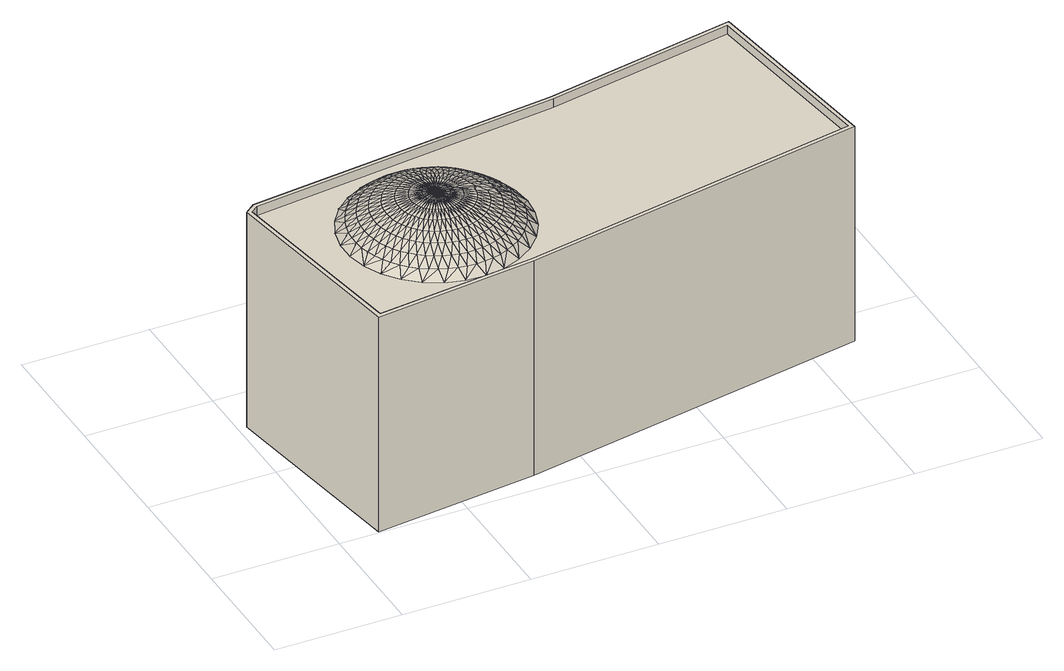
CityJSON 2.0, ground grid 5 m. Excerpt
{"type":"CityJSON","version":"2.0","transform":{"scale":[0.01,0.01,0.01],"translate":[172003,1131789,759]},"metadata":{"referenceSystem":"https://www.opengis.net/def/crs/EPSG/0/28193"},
"CityObjects":{
"building1":{"type":"Building","attributes":{"height":{"value":"6.018","sources":[{"name":"inferred","type":"automatic","notes":"inferred from the number of floors and default height of a single floor"}]},"numberOfFloors":{"value":2,"sources":[{"name":"Amiran Atlas, sheet 12, map 4.3","type":"Secondary cartographic source"}],"paradata":{"author":"Beatrice Vaienti","date":"29-05-2023","comments":"In the atlas the value is \"1-3\", we have chosen a random value between 1 and 3 assigning a higher probability to 1 and 2 floors, respectively p=[0.35,0.35,0.3] for 1, 2, 3 floors","version":0}},"roof":{"type":{"value":"domed","paradata":{"author":"Beatrice Vaienti","date":"29-05-2023","version":0}},"parameters":{"baseFloorThickness":{"value":"0.332"},"railingHeight":{"value":"0.362"},"railingWidth":{"value":"0.176"},"domePercentVertRadius":{"value":"0.405"},"domePercentBaseRadius":{"value":"0.405"}}},"floorHeight":{"value":"3.009","sources":[{"name":"random","type":"automatic","notes":"Random value picked in the default range: [2.8, 3.5]"}]},"updatedGeometry":true,"terrainDifference":{"value":"2.3310233242176475"}},"geometry":[{"type":"MultiSurface","lod":"2","boundaries":[[[0,1,2,3]],[[4,5,1,0]],[[6,7,3,2]],[[5,8,9,10,6,2,1]],[[11,8,5,4]],[[10,12,7,6]],[[9,13,12,10]],[[8,11,13,9]],[[0,3,7,12,13,11,4],[14,15,16,17,18,19,20]],[[21,19,20,22]],[[23,18,19,21]],[[23,24,17,18]],[[24,25,16,17]],[[26,15,16,25]],[[27,14,15,26]],[[22,20,14,27]],[[27,26,25,24,23,21,22]],[[28,29,30]],[[31,30,32]],[[31,29,28]],[[31,28,30]],[[33,31,32]],[[34,29,31]],[[35,32,36]],[[35,33,32]],[[37,31,33]],[[37,34,31]],[[38,35,36]],[[39,40,29]],[[39,29,34]],[[41,33,35]],[[41,37,33]],[[42,36,43]],[[42,38,36]],[[44,40,39]],[[44,34,37]],[[44,39,34]],[[45,35,38]],[[45,41,35]],[[46,42,43]],[[47,44,37]],[[47,37,41]],[[48,38,42]],[[48,45,38]],[[49,43,50]],[[49,46,43]],[[51,52,40]],[[51,40,44]],[[53,47,41]],[[53,41,45]],[[54,42,46]],[[54,48,42]],[[55,49,50]],[[56,51,44]],[[56,44,47]],[[57,53,45]],[[57,45,48]],[[58,46,49]],[[58,54,46]],[[59,50,60]],[[59,55,50]],[[61,56,47]],[[61,47,53]],[[62,48,54]],[[62,57,48]],[[63,58,49]],[[63,49,55]],[[64,60,65]],[[64,59,60]],[[66,51,56]],[[66,52,51]],[[67,53,57]],[[67,61,53]],[[68,62,54]],[[68,54,58]],[[69,55,59]],[[69,63,55]],[[70,64,65]],[[71,56,61]],[[71,66,56]],[[72,57,62]],[[72,67,57]],[[73,58,63]],[[73,68,58]],[[74,69,59]],[[74,59,64]],[[75,70,65]],[[76,77,52]],[[76,52,66]],[[78,61,67]],[[78,71,61]],[[79,62,68]],[[79,72,62]],[[80,73,63]],[[80,63,69]],[[81,64,70]],[[81,74,64]],[[82,65,83]],[[82,75,65]],[[84,66,71]],[[84,76,66]],[[85,78,67]],[[85,67,72]],[[86,79,68]],[[86,68,73]],[[87,80,69]],[[87,69,74]],[[88,81,70]],[[88,70,75]],[[89,82,83]],[[90,91,77]],[[92,71,78]],[[92,84,71]],[[93,85,72]],[[93,72,79]],[[94,86,73]],[[94,73,80]],[[95,74,81]],[[95,87,74]],[[96,75,82]],[[96,88,75]],[[97,83,98]],[[97,89,83]],[[99,76,84]],[[99,91,90]],[[99,90,77]],[[99,77,76]],[[100,92,78]],[[100,78,85]],[[101,93,79]],[[101,79,86]],[[102,94,80]],[[102,80,87]],[[103,95,81]],[[103,81,88]],[[104,82,89]],[[104,96,82]],[[105,97,98]],[[106,84,92]],[[106,99,84]],[[106,91,99]],[[107,100,85]],[[107,85,93]],[[108,86,94]],[[108,101,86]],[[109,102,87]],[[109,87,95]],[[110,88,96]],[[110,103,88]],[[111,104,89]],[[111,89,97]],[[112,98,113]],[[112,105,98]],[[114,91,106]],[[114,92,100]],[[114,106,92]],[[115,93,101]],[[115,107,93]],[[116,108,94]],[[116,94,102]],[[117,95,103]],[[117,109,95]],[[118,96,104]],[[118,110,96]],[[119,97,105]],[[119,111,97]],[[120,113,121]],[[120,112,113]],[[122,91,114]],[[122,100,107]],[[122,114,100]],[[123,115,101]],[[123,101,108]],[[124,102,109]],[[124,116,102]],[[125,103,110]],[[125,117,103]],[[126,118,104]],[[126,104,111]],[[127,119,105]],[[127,105,112]],[[128,120,121]],[[129,122,107]],[[129,91,122]],[[129,107,115]],[[130,108,116]],[[130,123,108]],[[131,124,109]],[[131,109,117]],[[132,110,118]],[[132,125,110]],[[133,126,111]],[[133,111,119]],[[134,127,112]],[[134,112,120]],[[135,128,121]],[[136,129,115]],[[136,115,123]],[[136,91,129]],[[137,130,116]],[[137,116,124]],[[138,131,117]],[[138,117,125]],[[139,118,126]],[[139,132,118]],[[140,133,119]],[[140,119,127]],[[141,120,128]],[[141,134,120]],[[142,135,121]],[[142,121,143]],[[144,123,130]],[[144,136,123]],[[144,91,136]],[[145,137,124]],[[145,124,131]],[[146,125,132]],[[146,138,125]],[[147,139,126]],[[147,126,133]],[[148,127,134]],[[148,140,127]],[[149,128,135]],[[149,141,128]],[[150,142,143]],[[151,130,137]],[[151,91,144]],[[151,144,130]],[[152,131,138]],[[152,145,131]],[[153,132,139]],[[153,146,132]],[[154,133,140]],[[154,147,133]],[[155,148,134]],[[155,134,141]],[[156,135,142]],[[156,149,135]],[[157,143,158]],[[157,150,143]],[[159,137,145]],[[159,91,151]],[[159,151,137]],[[160,138,146]],[[160,152,138]],[[161,139,147]],[[161,153,139]],[[162,154,140]],[[162,140,148]],[[163,155,141]],[[163,141,149]],[[164,156,142]],[[164,142,150]],[[165,157,158]],[[166,159,145]],[[166,91,159]],[[166,145,152]],[[167,146,153]],[[167,160,146]],[[168,161,147]],[[168,147,154]],[[169,162,148]],[[169,148,155]],[[170,163,149]],[[170,149,156]],[[171,150,157]],[[171,164,150]],[[172,165,158]],[[172,158,173]],[[174,166,152]],[[174,91,166]],[[174,152,160]],[[175,167,153]],[[175,153,161]],[[176,154,162]],[[176,168,154]],[[177,169,155]],[[177,155,163]],[[178,156,164]],[[178,170,156]],[[179,171,157]],[[179,157,165]],[[180,172,173]],[[181,160,167]],[[181,91,174]],[[181,174,160]],[[182,161,168]],[[182,175,161]],[[183,162,169]],[[183,176,162]],[[184,163,170]],[[184,177,163]],[[185,164,171]],[[185,178,164]],[[186,179,165]],[[186,165,172]],[[187,173,188]],[[187,180,173]],[[189,167,175]],[[189,91,181]],[[189,181,167]],[[190,182,168]],[[190,168,176]],[[191,169,177]],[[191,183,169]],[[192,184,170]],[[192,170,178]],[[193,185,171]],[[193,171,179]],[[194,172,180]],[[194,186,172]],[[195,187,188]],[[196,175,182]],[[196,91,189]],[[196,189,175]],[[197,176,183]],[[197,190,176]],[[198,191,177]],[[198,177,184]],[[199,178,185]],[[199,192,178]],[[200,193,179]],[[200,179,186]],[[201,194,180]],[[201,180,187]],[[202,188,203]],[[202,195,188]],[[204,196,182]],[[204,91,196]],[[204,182,190]],[[205,197,183]],[[205,183,191]],[[206,198,184]],[[206,184,192]],[[207,199,185]],[[207,185,193]],[[208,186,194]],[[208,200,186]],[[209,187,195]],[[209,201,187]],[[210,202,203]],[[210,203,211]],[[212,190,197]],[[212,204,190]],[[212,91,204]],[[213,205,191]],[[213,191,198]],[[214,206,192]],[[214,192,199]],[[215,207,193]],[[215,193,200]],[[216,194,201]],[[216,208,194]],[[217,209,195]],[[217,195,202]],[[218,210,211]],[[219,91,212]],[[219,212,197]],[[219,197,205]],[[220,198,206]],[[220,213,198]],[[221,214,199]],[[221,199,207]],[[222,200,208]],[[222,215,200]],[[223,201,209]],[[223,216,201]],[[224,202,210]],[[224,217,202]],[[225,218,211]],[[226,91,219]],[[226,205,213]],[[226,219,205]],[[227,220,206]],[[227,206,214]],[[228,207,215]],[[228,221,207]],[[229,222,208]],[[229,208,216]],[[230,209,217]],[[230,223,209]],[[231,210,218]],[[231,224,210]],[[232,211,233]],[[232,225,211]],[[234,213,220]],[[234,226,213]],[[234,91,226]],[[235,227,214]],[[235,214,221]],[[236,228,215]],[[236,215,222]],[[237,229,216]],[[237,216,223]],[[238,230,217]],[[238,217,224]],[[239,231,218]],[[239,218,225]],[[240,232,233]],[[241,220,227]],[[241,234,220]],[[241,91,234]],[[242,235,221]],[[242,221,228]],[[243,236,222]],[[243,222,229]],[[244,237,223]],[[244,223,230]],[[245,238,224]],[[245,224,231]],[[246,239,225]],[[246,225,232]],[[247,240,233]],[[247,233,248]],[[249,241,227]],[[249,91,241]],[[249,227,235]],[[250,242,228]],[[250,228,236]],[[251,243,229]],[[251,229,237]],[[252,244,230]],[[252,230,238]],[[253,231,239]],[[253,245,231]],[[254,232,240]],[[254,246,232]],[[255,247,248]],[[256,91,249]],[[256,235,242]],[[256,249,235]],[[257,236,243]],[[257,250,236]],[[258,237,244]],[[258,251,237]],[[259,238,245]],[[259,252,238]],[[260,239,246]],[[260,253,239]],[[261,240,247]],[[261,254,240]],[[262,248,263]],[[262,255,248]],[[264,91,256]],[[264,242,250]],[[264,256,242]],[[265,243,251]],[[265,257,243]],[[266,258,244]],[[266,244,252]],[[267,245,253]],[[267,259,245]],[[268,246,254]],[[268,260,246]],[[269,247,255]],[[269,261,247]],[[270,262,263]],[[271,264,250]],[[271,91,264]],[[271,250,257]],[[272,265,251]],[[272,251,258]],[[273,266,252]],[[273,252,259]],[[274,267,253]],[[274,253,260]],[[275,254,261]],[[275,268,254]],[[276,255,262]],[[276,269,255]],[[277,270,263]],[[277,263,278]],[[279,271,257]],[[279,257,265]],[[279,91,271]],[[280,258,266]],[[280,272,258]],[[281,273,259]],[[281,259,267]],[[282,260,268]],[[282,274,260]],[[283,261,269]],[[283,275,261]],[[284,276,262]],[[284,262,270]],[[285,277,278]],[[286,91,279]],[[286,279,265]],[[286,265,272]],[[287,280,266]],[[287,266,273]],[[288,281,267]],[[288,267,274]],[[289,268,275]],[[289,282,268]],[[290,283,269]],[[290,269,276]],[[291,284,270]],[[291,270,277]],[[292,278,293]],[[292,285,278]],[[294,272,280]],[[294,91,286]],[[294,286,272]],[[295,273,281]],[[295,287,273]],[[296,274,282]],[[296,288,274]],[[297,289,275]],[[297,275,283]],[[298,276,284]],[[298,290,276]],[[299,277,285]],[[299,291,277]],[[300,292,293]],[[301,294,280]],[[301,91,294]],[[301,280,287]],[[302,281,288]],[[302,295,281]],[[303,296,282]],[[303,282,289]],[[304,283,290]],[[304,297,283]],[[305,284,291]],[[305,298,284]],[[306,299,285]],[[306,285,292]],[[307,293,308]],[[307,300,293]],[[309,301,287]],[[309,91,301]],[[309,287,295]],[[310,302,288]],[[310,288,296]],[[311,303,289]],[[311,289,297]],[[312,290,298]],[[312,304,290]],[[313,305,291]],[[313,291,299]],[[314,292,300]],[[314,306,292]],[[315,307,308]],[[316,91,309]],[[316,309,295]],[[316,295,302]],[[317,310,296]],[[317,296,303]],[[318,297,304]],[[318,311,297]],[[319,298,305]],[[319,312,298]],[[320,299,306]],[[320,313,299]],[[321,300,307]],[[321,314,300]],[[322,315,308]],[[322,308,323]],[[324,91,316]],[[324,302,310]],[[324,316,302]],[[325,303,311]],[[325,317,303]],[[326,304,312]],[[326,318,304]],[[327,319,305]],[[327,305,313]],[[328,320,306]],[[328,306,314]],[[329,321,307]],[[329,307,315]],[[330,322,323]],[[331,91,324]],[[331,310,317]],[[331,324,310]],[[332,311,318]],[[332,325,311]],[[333,326,312]],[[333,312,319]],[[334,313,320]],[[334,327,313]],[[335,314,321]],[[335,328,314]],[[336,315,322]],[[336,329,315]],[[337,323,338]],[[337,330,323]],[[339,317,325]],[[339,91,331]],[[339,331,317]],[[340,318,326]],[[340,332,318]],[[341,319,327]],[[341,333,319]],[[342,334,320]],[[342,320,328]],[[343,321,329]],[[343,335,321]],[[344,336,322]],[[344,322,330]],[[345,337,338]],[[346,91,339]],[[346,339,325]],[[346,325,332]],[[347,340,326]],[[347,326,333]],[[348,327,334]],[[348,341,327]],[[349,328,335]],[[349,342,328]],[[350,343,329]],[[350,329,336]],[[351,344,330]],[[351,330,337]],[[352,338,353]],[[352,345,338]],[[354,346,332]],[[354,332,340]],[[354,91,346]],[[355,347,333]],[[355,333,341]],[[356,348,334]],[[356,334,342]],[[357,335,343]],[[357,349,335]],[[358,350,336]],[[358,336,344]],[[359,351,337]],[[359,337,345]],[[360,352,353]],[[361,91,354]],[[361,354,340]],[[361,340,347]],[[362,341,348]],[[362,355,341]],[[363,342,349]],[[363,356,342]],[[364,357,343]],[[364,343,350]],[[365,344,351]],[[365,358,344]],[[366,345,352]],[[366,359,345]],[[367,353,368]],[[367,360,353]],[[369,347,355]],[[369,361,347]],[[369,91,361]],[[370,362,348]],[[370,348,356]],[[371,349,357]],[[371,363,349]],[[372,350,358]],[[372,364,350]],[[373,365,351]],[[373,351,359]],[[374,366,352]],[[374,352,360]],[[375,367,368]],[[376,369,355]],[[376,355,362]],[[376,91,369]],[[377,356,363]],[[377,370,356]],[[378,357,364]],[[378,371,357]],[[379,372,358]],[[379,358,365]],[[380,373,359]],[[380,359,366]],[[381,374,360]],[[381,360,367]],[[382,375,368]],[[382,368,383]],[[384,376,362]],[[384,91,376]],[[384,362,370]],[[385,363,371]],[[385,377,363]],[[386,364,372]],[[386,378,364]],[[387,379,365]],[[387,365,373]],[[388,380,366]],[[388,366,374]],[[389,381,367]],[[389,367,375]],[[390,382,383]],[[391,370,377]],[[391,91,384]],[[391,384,370]],[[392,385,371]],[[392,371,378]],[[393,386,372]],[[393,372,379]],[[394,387,373]],[[394,373,380]],[[395,388,374]],[[395,374,381]],[[396,375,382]],[[396,389,375]],[[397,383,398]],[[397,390,383]],[[399,91,391]],[[399,377,385]],[[399,391,377]],[[400,378,386]],[[400,392,378]],[[401,379,387]],[[401,393,379]],[[402,394,380]],[[402,380,388]],[[403,381,389]],[[403,395,381]],[[404,396,382]],[[404,382,390]],[[405,30,29]],[[405,398,30]],[[405,397,398]],[[406,385,392]],[[406,399,385]],[[406,91,399]],[[407,386,393]],[[407,400,386]],[[408,401,387]],[[408,387,394]],[[409,388,395]],[[409,402,388]],[[410,389,396]],[[410,403,389]],[[411,390,397]],[[411,404,390]],[[412,91,406]],[[412,406,392]],[[412,392,400]],[[413,407,393]],[[413,393,401]],[[414,408,394]],[[414,394,402]],[[415,409,395]],[[415,395,403]],[[416,410,396]],[[416,396,404]],[[417,411,397]],[[417,397,405]],[[418,400,407]],[[418,412,400]],[[418,91,412]],[[419,413,401]],[[419,401,408]],[[420,414,402]],[[420,402,409]],[[421,415,403]],[[421,403,410]],[[422,416,404]],[[422,404,411]],[[423,405,29]],[[423,417,405]],[[424,418,407]],[[424,91,418]],[[424,407,413]],[[425,408,414]],[[425,419,408]],[[426,420,409]],[[426,409,415]],[[427,421,410]],[[427,410,416]],[[428,411,417]],[[428,422,411]],[[429,413,419]],[[429,91,424]],[[429,424,413]],[[430,414,420]],[[430,425,414]],[[431,415,421]],[[431,426,415]],[[432,416,422]],[[432,427,416]],[[433,428,417]],[[433,417,423]],[[434,91,429]],[[434,419,425]],[[434,429,419]],[[435,430,420]],[[435,420,426]],[[436,431,421]],[[436,421,427]],[[437,422,428]],[[437,432,422]],[[438,29,40]],[[438,40,433]],[[438,433,423]],[[438,423,29]],[[439,425,430]],[[439,91,434]],[[439,434,425]],[[440,426,431]],[[440,435,426]],[[441,427,432]],[[441,436,427]],[[442,428,433]],[[442,437,428]],[[443,430,435]],[[443,439,430]],[[443,91,439]],[[444,431,436]],[[444,440,431]],[[445,441,432]],[[445,432,437]],[[446,40,52]],[[446,442,433]],[[446,433,40]],[[447,443,435]],[[447,435,440]],[[447,91,443]],[[448,436,441]],[[448,444,436]],[[449,437,442]],[[449,445,437]],[[450,440,444]],[[450,447,440]],[[450,91,447]],[[451,441,445]],[[451,448,441]],[[452,449,442]],[[452,446,52]],[[452,442,446]],[[453,444,448]],[[453,450,444]],[[453,91,450]],[[454,451,445]],[[454,445,449]],[[455,52,77]],[[455,452,52]],[[456,91,453]],[[456,448,451]],[[456,453,448]],[[457,449,452]],[[457,454,449]],[[458,451,454]],[[458,91,456]],[[458,456,451]],[[459,457,452]],[[459,455,77]],[[459,452,455]],[[460,91,458]],[[460,454,457]],[[460,458,454]],[[461,77,91]],[[461,91,460]],[[461,457,459]],[[461,459,77]],[[461,460,457]]]}]}
},
"vertices":[
[1310,981,924],[1310,981,20],[77,834,20],[77,834,924],[2079,1130,924],[2079,1130,20],[34,801,20],[34,801,924],[2182,342,20],[800,81,20],[156,3,20],[2182,342,924],[156,3,924],[800,81,924],[53,793,924],[171,23,924],[798,98,924],[2163,356,924],[2064,1110,924],[1313,964,924],[83,817,924],[1313,964,888],[83,817,888],[2064,1110,888],[2163,356,888],[798,98,888],[171,23,888],[53,793,888],[935,496,921],[912,479,938],[973,479,888],[931,531,921],[964,556,888],[924,565,921],[894,509,950],[913,597,921],[940,629,888],[889,539,950],[898,629,921],[853,492,975],[844,479,979],[881,568,950],[880,659,921],[900,695,888],[850,517,975],[870,597,950],[859,686,921],[844,542,975],[855,623,950],[836,712,921],[847,752,888],[807,500,995],[771,479,1009],[836,567,975],[838,649,950],[809,734,921],[803,520,995],[825,590,975],[819,672,950],[780,754,921],[783,795,888],[798,540,995],[812,612,975],[797,693,950],[750,770,921],[711,824,888],[759,502,1012],[790,560,995],[796,633,975],[772,711,950],[717,783,921],[756,518,1012],[780,578,995],[779,651,975],[746,727,950],[684,792,921],[713,489,1023],[694,479,1027],[751,533,1012],[769,596,995],[759,668,975],[719,739,950],[650,798,921],[634,836,888],[711,500,1023],[744,547,1012],[755,612,995],[738,683,975],[690,749,950],[615,800,921],[664,481,1031],[615,479,1033],[708,510,1023],[736,561,1012],[740,626,995],[715,695,975],[660,756,950],[580,798,921],[557,832,888],[664,487,1031],[704,520,1023],[726,574,1012],[723,639,995],[691,704,975],[630,759,950],[546,792,921],[663,492,1031],[699,529,1023],[716,585,1012],[705,649,995],[666,711,975],[600,759,950],[512,783,921],[482,811,888],[661,497,1031],[693,538,1023],[704,595,1012],[686,658,995],[641,715,975],[570,756,950],[480,770,921],[414,775,888],[659,502,1031],[686,546,1023],[690,604,1012],[667,665,995],[615,717,975],[540,749,950],[450,754,921],[656,506,1031],[679,554,1023],[676,612,1012],[646,669,995],[589,715,975],[511,739,950],[421,734,921],[653,511,1031],[670,560,1023],[662,617,1012],[625,672,995],[564,711,975],[483,727,950],[394,712,921],[355,725,888],[649,515,1031],[661,566,1023],[646,622,1012],[604,672,995],[539,704,975],[457,711,950],[370,686,921],[645,518,1031],[651,570,1023],[631,624,1012],[584,669,995],[515,695,975],[433,693,950],[349,659,921],[308,663,888],[640,521,1031],[641,573,1023],[615,625,1012],[563,665,995],[492,683,975],[411,672,950],[332,629,921],[636,524,1031],[631,576,1023],[599,624,1012],[543,658,995],[471,668,975],[391,649,950],[317,597,921],[276,593,888],[631,526,1031],[620,577,1023],[583,622,1012],[524,649,995],[451,651,975],[374,623,950],[306,565,921],[626,527,1031],[610,577,1023],[568,617,1012],[507,639,995],[434,633,975],[360,597,950],[298,531,921],[259,517,888],[620,528,1031],[599,576,1023],[553,612,1012],[490,626,995],[418,612,975],[349,568,950],[295,496,921],[615,528,1031],[589,573,1023],[539,604,1012],[475,612,995],[405,590,975],[341,539,950],[295,461,921],[259,440,888],[610,528,1031],[579,570,1023],[526,595,1012],[461,596,995],[394,567,975],[336,509,950],[298,427,921],[276,364,888],[604,527,1031],[569,566,1023],[514,585,1012],[449,578,995],[386,542,975],[334,479,950],[306,393,921],[599,526,1031],[560,560,1023],[503,574,1012],[440,560,995],[380,517,975],[336,448,950],[317,360,921],[594,524,1031],[551,554,1023],[494,561,1012],[432,540,995],[377,492,975],[341,418,950],[332,328,921],[308,294,888],[589,521,1031],[544,546,1023],[486,547,1012],[426,520,995],[377,466,975],[349,389,950],[349,299,921],[585,518,1031],[537,538,1023],[479,533,1012],[423,500,995],[380,440,975],[360,361,950],[370,271,921],[355,233,888],[581,515,1031],[531,529,1023],[474,518,1012],[422,479,995],[386,415,975],[374,334,950],[394,246,921],[577,511,1031],[526,520,1023],[470,502,1012],[423,458,995],[394,391,975],[391,309,950],[421,223,921],[414,182,888],[574,506,1031],[522,510,1023],[469,487,1012],[426,437,995],[405,367,975],[411,286,950],[450,204,921],[571,502,1031],[519,500,1023],[469,471,1012],[432,417,995],[418,345,975],[433,265,950],[480,188,921],[482,146,888],[569,497,1031],[517,489,1023],[470,455,1012],[440,398,995],[434,325,975],[457,246,950],[512,175,921],[567,492,1031],[517,479,1023],[474,440,1012],[449,379,995],[451,306,975],[483,231,950],[546,165,921],[557,126,888],[566,487,1031],[517,468,1023],[479,425,1012],[461,362,995],[471,289,975],[511,218,950],[580,160,921],[566,481,1031],[519,458,1023],[486,410,1012],[475,346,995],[492,275,975],[540,208,950],[615,158,921],[634,121,888],[566,476,1031],[522,447,1023],[494,397,1012],[490,332,995],[515,263,975],[570,202,950],[650,160,921],[566,471,1031],[526,437,1023],[503,384,1012],[507,319,995],[539,253,975],[600,198,950],[684,165,921],[711,134,888],[567,466,1031],[531,428,1023],[514,372,1012],[524,308,995],[564,246,975],[630,198,950],[717,175,921],[569,460,1031],[537,419,1023],[526,362,1012],[543,299,995],[589,242,975],[660,202,950],[750,188,921],[783,163,888],[571,456,1031],[544,411,1023],[539,353,1012],[563,293,995],[615,241,975],[690,208,950],[780,204,921],[574,451,1031],[551,404,1023],[553,346,1012],[584,288,995],[641,242,975],[719,218,950],[809,223,921],[847,206,888],[577,447,1031],[560,397,1023],[568,340,1012],[604,286,995],[666,246,975],[746,231,950],[836,246,921],[581,443,1031],[569,392,1023],[583,336,1012],[625,286,995],[691,253,975],[772,246,950],[859,271,921],[900,262,888],[585,439,1031],[579,387,1023],[599,333,1012],[646,288,995],[715,263,975],[797,265,950],[880,299,921],[589,436,1031],[589,384,1023],[615,332,1012],[667,293,995],[738,275,975],[819,286,950],[898,328,921],[940,328,888],[594,434,1031],[599,382,1023],[631,333,1012],[686,299,995],[759,289,975],[838,309,950],[913,360,921],[599,432,1031],[610,381,1023],[646,336,1012],[705,308,995],[779,306,975],[855,334,950],[924,393,921],[964,402,888],[604,430,1031],[620,381,1023],[662,340,1012],[723,319,995],[796,325,975],[870,361,950],[931,427,921],[610,430,1031],[631,382,1023],[676,346,1012],[740,332,995],[812,345,975],[881,389,950],[615,429,1031],[641,384,1023],[690,353,1012],[755,346,995],[825,367,975],[889,418,950],[620,430,1031],[651,387,1023],[704,362,1012],[769,362,995],[836,391,975],[894,448,950],[626,430,1031],[661,392,1023],[716,372,1012],[780,379,995],[844,415,975],[631,432,1031],[670,397,1023],[726,384,1012],[790,398,995],[850,440,975],[636,434,1031],[679,404,1023],[736,397,1012],[798,417,995],[853,466,975],[640,436,1031],[686,411,1023],[744,410,1012],[803,437,995],[645,439,1031],[693,419,1023],[751,425,1012],[807,458,995],[649,443,1031],[699,428,1023],[756,440,1012],[653,447,1031],[704,437,1023],[759,455,1012],[656,451,1031],[708,447,1023],[761,471,1012],[659,456,1031],[711,458,1023],[661,460,1031],[713,468,1023],[663,466,1031],[664,471,1031]
]}
